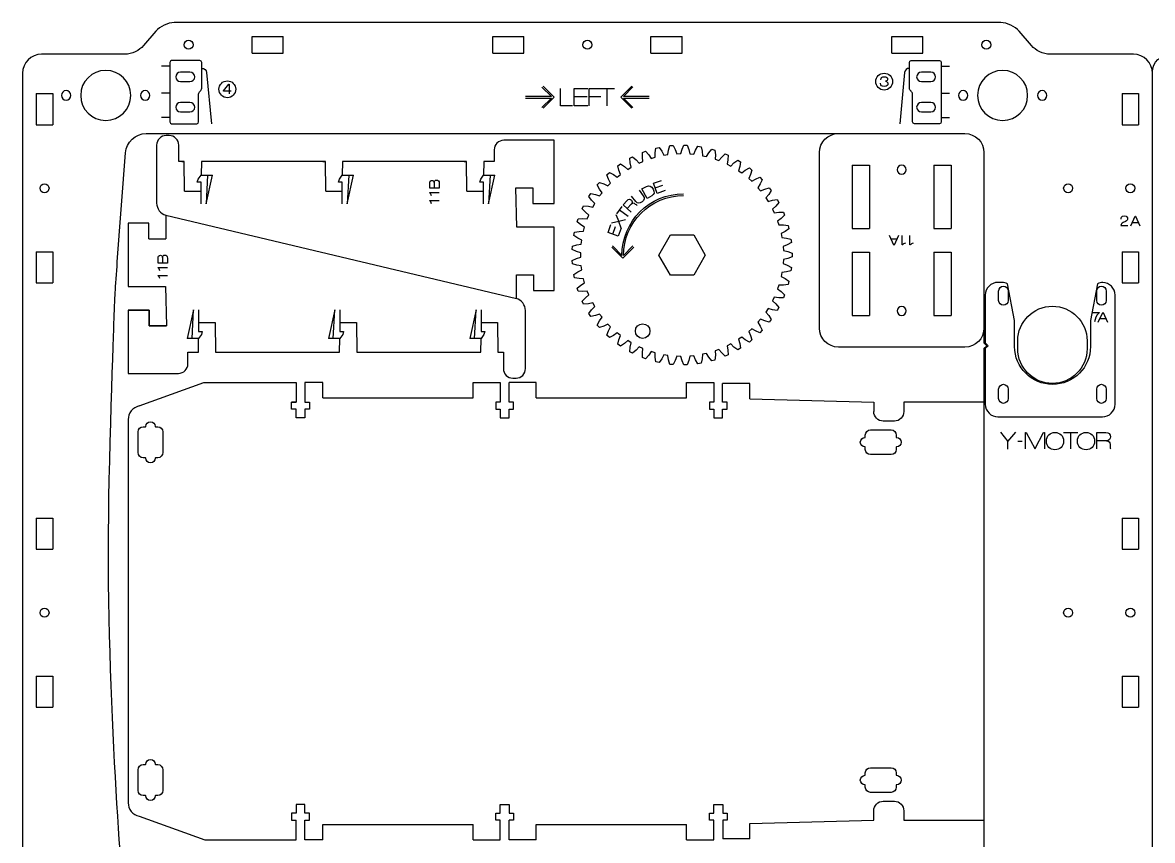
# Model space of a CAD drawing. Header units: millimetres. Extents: x -1145 to -73, y -501 to -113.
# Drawn here: x -787.3 to -430.2, y -371.1 to -112.6 of the extents above; entities that cross this region are included whole.
import ezdxf

# ---------------------------------------------------------------- set-up
doc = ezdxf.new("R2010")
doc.units = ezdxf.units.MM
doc.layers.add('CUTS', color=1, linetype='Continuous', true_color=0xff0000)
doc.layers.add('TEXT', color=5, linetype='Continuous', true_color=0x0000ff)

msp = doc.modelspace()

# ---------------------------------------------------------------- linework, layer by layer
at = {"layer": 'CUTS', "color": 1, "lineweight": 25, "true_color": 0xff0000}
for p, q in [((-714.8, -122.19), (-714.8, -116.99)), ((-714.8, -116.99), (-704.95, -116.99)), ((-704.95, -122.19), (-704.95, -116.99)), ((-638.73, -122.19), (-638.73, -116.99)), ((-638.73, -116.99), (-628.88, -116.99)), ((-628.88, -122.19), (-628.88, -116.99)), ((-588.73, -122.19), (-588.73, -116.99)), ((-588.73, -116.99), (-578.88, -116.99)), ((-578.88, -122.19), (-578.88, -116.99)), ((-512.63, -122.19), (-512.63, -116.99)), ((-512.63, -116.99), (-502.78, -116.99)), ((-502.78, -122.19), (-502.78, -116.99)), ((-714.8, -122.19), (-704.95, -122.19)), ((-638.73, -122.19), (-628.88, -122.19)), ((-588.73, -122.19), (-578.88, -122.19)), ((-512.63, -122.19), (-502.78, -122.19)), ((-783, -135), (-777.8, -135)), ((-783, -135), (-783, -144.85)), ((-777.8, -135), (-777.8, -144.85)), ((-439.79, -135), (-434.59, -135)), ((-439.79, -135), (-439.79, -144.85)), ((-434.59, -135), (-434.59, -144.85)), ((-783, -144.85), (-777.8, -144.85)), ((-439.79, -144.85), (-434.59, -144.85)), ((-619.37, -149.79), (-635.27, -149.79)), ((-619.37, -169.79), (-619.37, -149.79)), ((-737.97, -156.5), (-737.97, -151.29)), ((-736.23, -156.5), (-737.97, -156.5)), ((-737.03, -156.5), (-736.23, -156.5)), ((-736.13, -165.89), (-736.23, -156.5)), ((-730.83, -156.5), (-730.91, -160.79)), ((-691.61, -156.5), (-730.83, -156.5)), ((-692.41, -156.5), (-691.61, -156.5)), ((-691.51, -165.89), (-691.61, -156.5)), ((-686.21, -156.5), (-686.28, -160.79)), ((-646.99, -156.5), (-686.21, -156.5)), ((-647.79, -156.5), (-646.99, -156.5)), ((-646.89, -165.89), (-646.99, -156.5)), ((-525.08, -157.65), (-519.68, -157.65)), ((-525.08, -157.65), (-525.08, -177.65)), ((-519.68, -157.65), (-519.68, -177.65)), ((-499.28, -157.65), (-493.88, -157.65)), ((-499.28, -157.65), (-499.28, -177.65)), ((-493.88, -157.65), (-493.88, -177.65)), ((-736.13, -165.89), (-730.93, -165.89)), ((-691.51, -165.89), (-686.31, -165.89)), ((-646.89, -165.89), (-641.69, -165.89)), ((-631.17, -177.28), (-631.47, -164.79)), ((-631.47, -164.79), (-626.07, -164.79)), ((-626.07, -164.79), (-626.07, -169.79)), ((-626.07, -169.79), (-619.37, -169.79)), ((-742.08, -173.48), (-631.27, -199.77)), ((-742.08, -173.48), (-742.08, -180.97)), ((-747.48, -175.97), (-753.98, -175.97)), ((-753.98, -175.97), (-753.98, -195.97)), ((-747.48, -180.97), (-747.48, -175.97)), ((-619.37, -177.28), (-631.17, -177.28)), ((-619.37, -197.28), (-619.37, -177.28)), ((-525.08, -177.65), (-519.68, -177.65)), ((-499.28, -177.65), (-493.88, -177.65)), ((-747.48, -180.97), (-742.08, -180.97)), ((-783, -185), (-777.8, -185)), ((-783, -185), (-783, -194.85)), ((-777.8, -185), (-777.8, -194.85)), ((-525.08, -185.14), (-519.68, -185.14)), ((-525.08, -185.14), (-525.08, -205.14)), ((-519.68, -185.14), (-519.68, -205.14)), ((-499.28, -185.14), (-493.88, -185.14)), ((-499.28, -185.14), (-499.28, -205.14)), ((-493.88, -185.14), (-493.88, -205.14)), ((-439.79, -185), (-434.59, -185)), ((-439.79, -185), (-439.79, -194.85)), ((-434.59, -185), (-434.59, -194.85)), ((-631.27, -199.77), (-631.27, -192.28)), ((-631.27, -192.28), (-625.87, -192.28)), ((-625.87, -192.28), (-625.87, -197.28)), ((-783, -194.85), (-777.8, -194.85)), ((-753.98, -195.97), (-742.18, -195.97)), ((-742.18, -195.97), (-741.88, -208.46)), ((-439.79, -194.85), (-434.59, -194.85)), ((-625.87, -197.28), (-619.37, -197.28)), ((-753.98, -203.46), (-747.28, -203.46)), ((-747.28, -203.46), (-753.98, -203.46)), ((-753.98, -203.46), (-753.98, -223.46)), ((-747.28, -203.46), (-747.28, -208.46)), ((-747.28, -208.46), (-747.28, -203.46)), ((-525.08, -205.14), (-519.68, -205.14)), ((-499.28, -205.14), (-493.88, -205.14)), ((-747.28, -208.46), (-741.88, -208.46)), ((-741.88, -208.46), (-747.28, -208.46)), ((-731.66, -207.36), (-726.46, -207.36)), ((-726.46, -207.36), (-726.36, -216.75)), ((-687.04, -207.36), (-681.84, -207.36)), ((-681.84, -207.36), (-681.74, -216.75)), ((-642.42, -207.36), (-637.22, -207.36)), ((-637.22, -207.36), (-637.12, -216.75)), ((-687.14, -216.75), (-687.07, -212.46)), ((-642.52, -216.75), (-642.44, -212.46)), ((-726.36, -216.75), (-725.56, -216.75)), ((-726.36, -216.75), (-687.14, -216.75)), ((-681.74, -216.75), (-680.94, -216.75)), ((-681.74, -216.75), (-642.52, -216.75)), ((-637.12, -216.75), (-636.32, -216.75)), ((-637.12, -216.75), (-635.38, -216.75)), ((-635.38, -216.75), (-635.38, -221.96)), ((-753.98, -223.46), (-738.08, -223.46)), ((-750.54, -233.77), (-730.08, -226.34)), ((-730.08, -226.34), (-700.9, -226.34)), ((-700.9, -226.34), (-700.9, -232.6)), ((-692.48, -226.34), (-698.1, -226.34)), ((-698.1, -226.34), (-698.1, -232.6)), ((-692.48, -231.24), (-692.48, -226.34)), ((-644.97, -231.24), (-644.97, -226.34)), ((-644.97, -226.34), (-636.37, -226.34)), ((-636.37, -226.34), (-636.37, -232.6)), ((-624.97, -226.34), (-633.57, -226.34)), ((-633.57, -232.6), (-633.57, -226.34)), ((-624.97, -231.24), (-624.97, -226.34)), ((-577.46, -231.24), (-577.46, -226.34)), ((-577.46, -226.34), (-568.87, -226.34)), ((-568.87, -226.34), (-568.87, -232.6)), ((-557.46, -226.64), (-566.07, -226.64)), ((-566.07, -232.6), (-566.07, -226.64)), ((-557.46, -231.54), (-557.46, -226.64)), ((-692.48, -231.24), (-644.97, -231.24)), ((-624.97, -231.24), (-577.46, -231.24)), ((-557.46, -231.54), (-518.31, -232.53)), ((-702.3, -234.8), (-702.3, -232.6)), ((-702.3, -232.6), (-700.9, -232.6)), ((-700.9, -232.6), (-702.3, -232.6)), ((-700.9, -234.8), (-702.3, -234.8)), ((-700.9, -237.54), (-700.9, -234.8)), ((-698.1, -232.6), (-696.7, -232.6)), ((-696.7, -234.8), (-698.1, -234.8)), ((-698.1, -234.8), (-698.1, -237.54)), ((-696.7, -232.6), (-696.7, -234.8)), ((-636.37, -232.6), (-637.77, -232.6)), ((-637.77, -232.6), (-637.77, -234.8)), ((-637.77, -234.8), (-636.37, -234.8)), ((-636.37, -234.8), (-636.37, -237.54)), ((-632.17, -232.6), (-633.57, -232.6)), ((-633.57, -237.54), (-633.57, -234.8)), ((-633.57, -234.8), (-632.17, -234.8)), ((-632.17, -234.8), (-632.17, -232.6)), ((-568.87, -232.6), (-570.27, -232.6)), ((-570.27, -232.6), (-570.27, -234.8)), ((-570.27, -234.8), (-568.87, -234.8)), ((-568.87, -234.8), (-568.87, -237.54)), ((-564.67, -232.6), (-566.07, -232.6)), ((-566.07, -237.54), (-566.07, -234.8)), ((-566.07, -234.8), (-564.67, -234.8)), ((-564.67, -234.8), (-564.67, -232.6)), ((-518.31, -232.53), (-518.31, -235.54)), ((-698.1, -237.54), (-700.9, -237.54)), ((-636.37, -237.54), (-633.57, -237.54)), ((-568.87, -237.54), (-566.07, -237.54)), ((-783, -269.18), (-777.8, -269.18)), ((-783, -269.18), (-783, -279.02)), ((-777.8, -269.18), (-777.8, -279.02)), ((-439.78, -269.18), (-434.58, -269.18)), ((-439.78, -269.18), (-439.78, -279.02)), ((-434.58, -269.18), (-434.58, -279.02)), ((-783, -279.02), (-777.8, -279.02)), ((-439.78, -279.02), (-434.58, -279.02)), ((-783, -319.18), (-777.8, -319.18)), ((-783, -319.18), (-783, -329.02)), ((-777.8, -319.18), (-777.8, -329.02)), ((-439.78, -319.18), (-434.58, -319.18)), ((-439.78, -319.18), (-439.78, -329.02)), ((-434.58, -319.18), (-434.58, -329.02)), ((-783, -329.02), (-777.8, -329.02)), ((-439.78, -329.02), (-434.58, -329.02)), ((-698.1, -359.7), (-700.9, -359.7)), ((-700.9, -359.7), (-700.9, -362.45)), ((-698.1, -362.45), (-698.1, -359.7)), ((-636.37, -362.45), (-636.37, -359.7)), ((-636.37, -359.7), (-633.57, -359.7)), ((-633.57, -359.7), (-633.57, -362.45)), ((-568.84, -362.45), (-568.84, -359.7)), ((-568.84, -359.7), (-566.04, -359.7)), ((-566.04, -359.7), (-566.04, -362.45)), ((-750.53, -363.47), (-729.73, -370.91)), ((-700.9, -362.45), (-702.3, -362.45)), ((-702.3, -362.45), (-702.3, -364.65)), ((-696.7, -362.45), (-698.1, -362.45)), ((-696.7, -364.65), (-696.7, -362.45)), ((-637.77, -364.65), (-637.77, -362.45)), ((-637.77, -362.45), (-636.37, -362.45)), ((-633.57, -362.45), (-632.17, -362.45)), ((-632.17, -362.45), (-632.17, -364.65)), ((-570.24, -364.65), (-570.24, -362.45)), ((-570.24, -362.45), (-568.84, -362.45)), ((-566.04, -362.45), (-564.64, -362.45)), ((-564.64, -362.45), (-564.64, -364.65)), ((-518.31, -364.71), (-518.31, -361.7)), ((-702.3, -364.65), (-700.9, -364.65)), ((-700.9, -370.91), (-700.9, -364.65)), ((-698.1, -370.91), (-698.1, -364.65)), ((-698.1, -364.65), (-696.7, -364.65)), ((-692.48, -370.91), (-692.48, -366.01)), ((-692.48, -366.01), (-644.97, -366.01)), ((-644.97, -370.91), (-644.97, -366.01)), ((-636.37, -364.65), (-637.77, -364.65)), ((-636.37, -370.91), (-636.37, -364.65)), ((-632.17, -364.65), (-633.57, -364.65)), ((-633.57, -370.91), (-633.57, -364.65)), ((-624.97, -370.91), (-624.97, -366.01)), ((-624.97, -366.01), (-577.46, -366.01)), ((-577.46, -370.91), (-577.46, -366.01)), ((-568.84, -364.65), (-570.24, -364.65)), ((-568.84, -370.91), (-568.84, -364.65)), ((-564.64, -364.65), (-566.04, -364.65)), ((-566.04, -364.65), (-566.04, -370.61)), ((-557.46, -365.71), (-518.31, -364.71)), ((-557.46, -370.61), (-557.46, -365.71)), ((-729.73, -370.91), (-700.9, -370.91)), ((-692.48, -370.91), (-698.1, -370.91)), ((-644.97, -370.91), (-636.37, -370.91)), ((-624.97, -370.91), (-633.57, -370.91)), ((-577.46, -370.91), (-568.84, -370.91)), ((-557.46, -370.61), (-566.04, -370.61))]:
    msp.add_line(p, q, dxfattribs=at)
for points in [[(-478.14, -112.58), (-739.44, -112.58)], [(-745.23, -115.28), (-749.08, -119.87)], [(-468.49, -119.87), (-472.34, -115.28)], [(-754.88, -122.58), (-781.33, -122.58)], [(-436.24, -122.58), (-462.69, -122.58), (-462.69, -122.58)], [(-734.43, -128.23), (-737.43, -128.23)], [(-500.25, -128.23), (-503.25, -128.23)], [(-787.33, -128.58), (-787.33, -494.6)], [(-737.43, -131.23), (-734.43, -131.23), (-734.43, -131.23)], [(-503.25, -131.23), (-500.25, -131.23), (-500.25, -131.23)], [(-430.24, -494.6), (-430.24, -128.58)], [(-734.43, -137.83), (-737.43, -137.83)], [(-500.25, -137.83), (-503.25, -137.83)], [(-737.43, -140.83), (-734.43, -140.83), (-734.43, -140.83)], [(-503.25, -140.83), (-500.25, -140.83), (-500.25, -140.83)], [(-748.29, -147.65), (-489.49, -147.65)], [(-740.97, -148.29), (-741.97, -148.29)], [(-744.97, -151.29), (-744.97, -152)], [(-638.27, -152.79), (-638.27, -156.5), (-641.59, -156.5), (-641.62, -160.79)], [(-544.12, -185.51), (-544.12, -186.57), (-545.5, -187.11), (-546.88, -187.46), (-546.96, -188.73), (-545.64, -189.25), (-544.34, -189.96), (-544.47, -191.01), (-545.91, -191.37), (-547.32, -191.54), (-547.56, -192.79), (-546.32, -193.47), (-545.13, -194.35), (-545.39, -195.37), (-546.86, -195.55), (-548.28, -195.53), (-548.69, -196.74), (-547.54, -197.58), (-546.47, -198.6), (-546.86, -199.58), (-548.34, -199.57), (-549.75, -199.37), (-550.3, -200.52), (-549.27, -201.49), (-548.34, -202.64), (-548.86, -203.56), (-550.32, -203.36), (-551.69, -202.99), (-552.39, -204.06), (-551.49, -205.16), (-550.71, -206.41), (-551.34, -207.26), (-552.77, -206.87), (-554.08, -206.32), (-554.91, -207.3), (-554.16, -208.5), (-553.55, -209.85), (-554.28, -210.61), (-555.65, -210.04), (-556.88, -209.33), (-557.83, -210.19), (-557.24, -211.48), (-556.8, -212.9), (-557.63, -213.56), (-558.91, -212.82), (-560.04, -211.96), (-561.09, -212.69), (-560.67, -214.04), (-560.42, -215.5), (-561.32, -216.05), (-562.5, -215.15), (-563.51, -214.15), (-564.64, -214.75), (-564.4, -216.14), (-564.34, -217.62), (-565.3, -218.05), (-566.36, -217.01), (-567.23, -215.89), (-568.43, -216.33), (-568.37, -217.75), (-568.5, -219.23), (-569.51, -219.53), (-570.42, -218.36), (-571.14, -217.14), (-572.39, -217.42), (-572.51, -218.84), (-572.83, -220.28), (-573.87, -220.45), (-574.62, -219.18), (-575.18, -217.87), (-576.46, -218), (-576.76, -219.38), (-577.25, -220.78), (-578.31, -220.81), (-578.9, -219.45), (-579.28, -218.09), (-580.56, -218.05), (-581.04, -219.38), (-581.71, -220.7), (-582.76, -220.6), (-583.17, -219.18), (-583.38, -217.77), (-584.64, -217.57), (-585.28, -218.84), (-586.12, -220.06), (-587.15, -219.82), (-587.37, -218.36), (-587.4, -216.94), (-588.63, -216.58), (-589.43, -217.75), (-590.41, -218.86), (-591.4, -218.49), (-591.43, -217.01), (-591.28, -215.6), (-592.45, -215.08), (-593.39, -216.14), (-594.51, -217.11), (-595.45, -216.63), (-595.29, -215.15), (-594.96, -213.77), (-596.05, -213.11), (-597.12, -214.04), (-598.36, -214.86), (-599.22, -214.26), (-598.88, -212.82), (-598.38, -211.49), (-599.37, -210.69), (-600.56, -211.48), (-601.88, -212.14), (-602.67, -211.43), (-602.14, -210.04), (-601.47, -208.79), (-602.36, -207.87), (-603.63, -208.5), (-605.03, -208.98), (-605.72, -208.18), (-605.02, -206.87), (-604.19, -205.72), (-604.96, -204.69), (-606.3, -205.16), (-607.75, -205.45), (-608.33, -204.57), (-607.47, -203.36), (-606.5, -202.32), (-607.13, -201.21), (-608.52, -201.49), (-610, -201.6), (-610.46, -200.65), (-609.45, -199.57), (-608.36, -198.66), (-608.84, -197.47), (-610.25, -197.58), (-611.73, -197.5), (-612.06, -196.5), (-610.93, -195.55), (-609.73, -194.79), (-610.05, -193.55), (-611.47, -193.47), (-612.93, -193.21), (-613.13, -192.17), (-611.88, -191.37), (-610.59, -190.77), (-610.76, -189.5), (-612.16, -189.25), (-613.56, -188.79), (-613.63, -187.74), (-612.29, -187.11), (-610.94, -186.68), (-610.94, -185.4), (-612.29, -184.97), (-613.63, -184.34), (-613.56, -183.28), (-612.16, -182.83), (-610.76, -182.58), (-610.59, -181.31), (-611.88, -180.71), (-613.13, -179.91), (-612.93, -178.87), (-611.47, -178.6), (-610.05, -178.53), (-609.73, -177.29), (-610.93, -176.53), (-612.06, -175.58), (-611.73, -174.58), (-610.25, -174.5), (-608.84, -174.61), (-608.36, -173.42), (-609.45, -172.51), (-610.46, -171.43), (-610, -170.48), (-608.52, -170.58), (-607.13, -170.87), (-606.5, -169.76), (-607.47, -168.72), (-608.33, -167.51), (-607.75, -166.63), (-606.3, -166.92), (-604.96, -167.39), (-604.19, -166.36), (-605.02, -165.21), (-605.72, -163.9), (-605.03, -163.1), (-603.63, -163.57), (-602.36, -164.21), (-601.47, -163.29), (-602.14, -162.04), (-602.67, -160.65), (-601.88, -159.94), (-600.56, -160.6), (-599.37, -161.39), (-598.38, -160.59), (-598.88, -159.26), (-599.22, -157.82), (-598.36, -157.22), (-597.12, -158.04), (-596.05, -158.97), (-594.96, -158.31), (-595.29, -156.92), (-595.45, -155.45), (-594.51, -154.97), (-593.39, -155.94), (-592.45, -157), (-591.28, -156.48), (-591.43, -155.07), (-591.4, -153.59), (-590.41, -153.22), (-589.43, -154.33), (-588.63, -155.5), (-587.4, -155.14), (-587.37, -153.72), (-587.15, -152.26), (-586.12, -152.02), (-585.28, -153.24), (-584.64, -154.51), (-583.38, -154.3), (-583.17, -152.9), (-582.76, -151.48), (-581.71, -151.38), (-581.04, -152.69), (-580.56, -154.03), (-579.28, -153.99), (-578.9, -152.63), (-578.31, -151.27), (-577.25, -151.3), (-576.76, -152.69), (-576.46, -154.08), (-575.18, -154.21), (-574.62, -152.9), (-573.87, -151.63), (-572.83, -151.8), (-572.51, -153.24), (-572.39, -154.66), (-571.14, -154.94), (-570.42, -153.72), (-569.51, -152.55), (-568.5, -152.85), (-568.37, -154.33), (-568.43, -155.75), (-567.23, -156.19), (-566.36, -155.07), (-565.3, -154.03), (-564.34, -154.46), (-564.4, -155.94), (-564.64, -157.33), (-563.51, -157.93), (-562.5, -156.92), (-561.32, -156.03), (-560.42, -156.58), (-560.67, -158.04), (-561.09, -159.39), (-560.04, -160.12), (-558.91, -159.26), (-557.63, -158.52), (-556.8, -159.18), (-557.24, -160.6), (-557.83, -161.89), (-556.88, -162.75), (-555.65, -162.04), (-554.28, -161.47), (-553.55, -162.23), (-554.16, -163.57), (-554.91, -164.78), (-554.08, -165.75), (-552.77, -165.21), (-551.34, -164.82), (-550.71, -165.66), (-551.49, -166.92), (-552.39, -168.02), (-551.69, -169.09), (-550.32, -168.72), (-548.86, -168.52), (-548.34, -169.44), (-549.27, -170.58), (-550.3, -171.56), (-549.75, -172.71), (-548.34, -172.51), (-546.86, -172.5), (-546.47, -173.48), (-547.54, -174.5), (-548.69, -175.34), (-548.28, -176.55), (-546.86, -176.53), (-545.39, -176.71), (-545.13, -177.73), (-546.32, -178.6), (-547.56, -179.29), (-547.32, -180.54), (-545.91, -180.71), (-544.47, -181.07), (-544.34, -182.12), (-545.64, -182.83), (-546.96, -183.35), (-546.88, -184.62), (-545.5, -184.97), (-544.12, -185.51)], [(-757.39, -188.25), (-754.82, -153.75)], [(-535.48, -209.14), (-535.48, -153.65)], [(-483.49, -153.65), (-483.49, -213.83)], [(-744.97, -159.5), (-744.97, -160.2)], [(-730.91, -169.82), (-730.91, -162.99), (-732.11, -162.99), (-731.83, -162.1), (-730.91, -160.79), (-728.85, -160.79), (-729.35, -169.82), (-727.34, -160.79)], [(-728.85, -160.79), (-727.34, -160.79)], [(-686.28, -169.82), (-686.28, -162.99), (-687.48, -162.99), (-687.2, -162.1), (-686.28, -160.79), (-684.23, -160.79), (-684.72, -169.82), (-682.71, -160.79)], [(-684.23, -160.79), (-682.71, -160.79)], [(-641.62, -169.82), (-641.62, -162.99), (-642.82, -162.99), (-642.54, -162.1), (-641.62, -160.79), (-639.57, -160.79), (-640.07, -169.82), (-638.05, -160.79)], [(-639.57, -160.79), (-638.05, -160.79)], [(-744.97, -166.2), (-744.97, -169.69)], [(-582.54, -192.39), (-586.21, -186.04), (-582.54, -179.69), (-575.21, -179.69), (-571.55, -186.04), (-575.21, -192.39), (-582.54, -192.39), (-582.54, -192.39)], [(-478.84, -200.43), (-478.84, -197.42)], [(-475.84, -197.42), (-475.84, -200.43), (-475.84, -200.43)], [(-447.84, -200.43), (-447.84, -197.42)], [(-444.84, -197.42), (-444.84, -200.43), (-444.84, -200.43)], [(-731.73, -203.42), (-731.73, -210.26), (-730.53, -210.26), (-730.81, -211.15), (-731.73, -212.46), (-733.78, -212.46), (-733.28, -203.42), (-735.3, -212.46)], [(-687.07, -203.42), (-687.07, -210.26), (-685.87, -210.26), (-686.15, -211.15), (-687.07, -212.46), (-689.13, -212.46), (-688.63, -203.42), (-690.64, -212.46)], [(-642.44, -203.42), (-642.44, -210.26), (-641.24, -210.26), (-641.53, -211.15), (-642.44, -212.46), (-644.5, -212.46), (-644, -203.42), (-646.01, -212.46)], [(-628.38, -207.05), (-628.38, -203.56)], [(-733.78, -212.46), (-735.3, -212.46)], [(-735.08, -220.46), (-735.08, -216.75), (-731.76, -216.75), (-731.73, -212.46)], [(-689.13, -212.46), (-690.64, -212.46)], [(-644.5, -212.46), (-646.01, -212.46)], [(-628.38, -213.75), (-628.38, -213.05)], [(-472.79, -215.68), (-472.79, -213.18)], [(-450.89, -213.18), (-450.89, -215.68), (-450.89, -215.68)], [(-489.48, -215.14), (-529.48, -215.14)], [(-483.49, -215.6), (-483.49, -396.65)], [(-628.38, -221.96), (-628.38, -221.25)], [(-632.38, -224.96), (-631.38, -224.96)], [(-478.84, -231.43), (-478.84, -228.42)], [(-475.84, -228.42), (-475.84, -231.43), (-475.84, -231.43)], [(-447.84, -231.43), (-447.84, -228.42)], [(-444.84, -228.42), (-444.84, -231.43), (-444.84, -231.43)], [(-483.47, -232.53), (-508.8, -232.53), (-508.8, -235.54)], [(-753.98, -238.06), (-753.98, -359.18)], [(-511.8, -238.54), (-515.31, -238.54)], [(-750.81, -248.52), (-750.81, -241.95)], [(-749.19, -240.33), (-748.46, -240.33), (-748.41, -240.25)], [(-745.41, -240.25), (-745.36, -240.33), (-744.63, -240.33)], [(-743.01, -241.95), (-743.01, -248.52)], [(-519.37, -241.33), (-512.81, -241.33)], [(-521.06, -243.73), (-520.99, -243.68), (-520.99, -243.68)], [(-520.99, -243.68), (-520.99, -242.95)], [(-511.19, -242.95), (-511.19, -243.68), (-511.11, -243.73)], [(-520.99, -247.51), (-520.99, -246.78), (-521.06, -246.73)], [(-512.81, -249.13), (-519.37, -249.13)], [(-511.11, -246.73), (-511.19, -246.78), (-511.19, -247.51)], [(-748.46, -250.13), (-749.19, -250.13)], [(-748.41, -250.21), (-748.46, -250.13), (-748.46, -250.13)], [(-744.63, -250.13), (-745.36, -250.13), (-745.41, -250.21)], [(-750.81, -355.29), (-750.81, -348.73)], [(-749.19, -347.11), (-748.46, -347.11), (-748.41, -347.03)], [(-745.41, -347.03), (-745.36, -347.11), (-744.63, -347.11)], [(-743.01, -348.73), (-743.01, -355.29)], [(-521.06, -350.51), (-520.98, -350.46), (-520.98, -349.72)], [(-519.36, -348.11), (-512.8, -348.11)], [(-511.18, -349.72), (-511.18, -350.46), (-511.11, -350.51)], [(-520.98, -354.29), (-520.98, -353.55), (-521.06, -353.51)], [(-511.11, -353.51), (-511.18, -353.55), (-511.18, -353.55)], [(-748.46, -356.91), (-749.19, -356.91)], [(-748.41, -356.98), (-748.46, -356.91), (-748.46, -356.91)], [(-744.63, -356.91), (-745.36, -356.91), (-745.41, -356.98)], [(-512.8, -355.91), (-519.36, -355.91)], [(-511.18, -353.55), (-511.18, -354.29)], [(-515.31, -358.7), (-511.8, -358.7)], [(-508.8, -361.7), (-508.8, -364.71), (-483.47, -364.71)]]:
    msp.add_lwpolyline(points, dxfattribs=at)
for points in [[(-739.44, -112.58), (-741.38, -112.58), (-743.98, -113.79), (-745.23, -115.28)], [(-472.34, -115.28), (-473.59, -113.79), (-476.19, -112.58), (-478.14, -112.58)], [(-749.08, -119.87), (-750.33, -121.36), (-752.94, -122.58), (-754.88, -122.58)], [(-736.3, -119.6), (-736.3, -118.81), (-735.66, -118.17), (-734.87, -118.17)], [(-734.87, -121.02), (-735.66, -121.02), (-736.3, -120.38), (-736.3, -119.6)], [(-734.87, -118.17), (-734.09, -118.17), (-733.45, -118.81), (-733.45, -119.6)], [(-733.45, -119.6), (-733.45, -120.38), (-734.09, -121.02), (-734.87, -121.02)], [(-610.23, -119.59), (-610.23, -118.8), (-609.59, -118.17), (-608.8, -118.17)], [(-608.8, -121.02), (-609.59, -121.02), (-610.23, -120.38), (-610.23, -119.59)], [(-608.8, -118.17), (-608.01, -118.17), (-607.38, -118.8), (-607.38, -119.59)], [(-607.38, -119.59), (-607.38, -120.38), (-608.01, -121.02), (-608.8, -121.02)], [(-484.13, -119.59), (-484.13, -118.81), (-483.49, -118.17), (-482.71, -118.17)], [(-482.71, -121.02), (-483.49, -121.02), (-484.13, -120.38), (-484.13, -119.59)], [(-482.71, -118.17), (-481.92, -118.17), (-481.28, -118.81), (-481.28, -119.59)], [(-481.28, -119.59), (-481.28, -120.38), (-481.92, -121.02), (-482.71, -121.02)], [(-462.69, -122.58), (-464.63, -122.58), (-467.24, -121.36), (-468.49, -119.87)], [(-781.33, -122.58), (-784.63, -122.58), (-787.33, -125.28), (-787.33, -128.58)], [(-430.24, -128.58), (-430.24, -125.28), (-432.94, -122.58), (-436.24, -122.58)], [(-430.24, -128.18), (-430.24, -125.28), (-427.54, -122.58), (-424.24, -122.58)], [(-761.07, -127.68), (-765.43, -127.68), (-768.97, -131.22), (-768.97, -135.58)], [(-753.17, -135.58), (-753.17, -131.22), (-756.71, -127.68), (-761.07, -127.68)], [(-737.43, -128.23), (-738.26, -128.23), (-738.93, -128.9), (-738.93, -129.73)], [(-732.93, -129.73), (-732.93, -128.9), (-733.6, -128.23), (-734.43, -128.23)], [(-503.25, -128.23), (-504.08, -128.23), (-504.75, -128.9), (-504.75, -129.73)], [(-498.75, -129.73), (-498.75, -128.9), (-499.42, -128.23), (-500.25, -128.23)], [(-477.57, -127.68), (-481.93, -127.68), (-485.47, -131.22), (-485.47, -135.58)], [(-469.67, -135.58), (-469.67, -131.22), (-473.21, -127.68), (-477.57, -127.68)], [(-738.93, -129.73), (-738.93, -130.56), (-738.26, -131.23), (-737.43, -131.23)], [(-734.43, -131.23), (-733.6, -131.23), (-732.93, -130.56), (-732.93, -129.73)], [(-504.75, -129.73), (-504.75, -130.56), (-504.08, -131.23), (-503.25, -131.23)], [(-500.25, -131.23), (-499.42, -131.23), (-498.75, -130.56), (-498.75, -129.73)], [(-773.57, -134.08), (-774.4, -134.08), (-775.07, -134.75), (-775.07, -135.58)], [(-775.07, -135.58), (-775.07, -136.41), (-774.4, -137.08), (-773.57, -137.08)], [(-772.07, -135.58), (-772.07, -134.75), (-772.74, -134.08), (-773.57, -134.08)], [(-773.57, -137.08), (-772.74, -137.08), (-772.07, -136.41), (-772.07, -135.58)], [(-768.97, -135.58), (-768.97, -139.94), (-765.43, -143.48), (-761.07, -143.48)], [(-761.07, -143.48), (-756.71, -143.48), (-753.17, -139.94), (-753.17, -135.58)], [(-748.57, -134.08), (-749.4, -134.08), (-750.07, -134.75), (-750.07, -135.58)], [(-750.07, -135.58), (-750.07, -136.41), (-749.4, -137.08), (-748.57, -137.08)], [(-747.07, -135.58), (-747.07, -134.75), (-747.74, -134.08), (-748.57, -134.08)], [(-748.57, -137.08), (-747.74, -137.08), (-747.07, -136.41), (-747.07, -135.58)], [(-490.07, -134.08), (-490.9, -134.08), (-491.57, -134.75), (-491.57, -135.58)], [(-491.57, -135.58), (-491.57, -136.41), (-490.9, -137.08), (-490.07, -137.08)], [(-488.57, -135.58), (-488.57, -134.75), (-489.24, -134.08), (-490.07, -134.08)], [(-490.07, -137.08), (-489.24, -137.08), (-488.57, -136.41), (-488.57, -135.58)], [(-485.47, -135.58), (-485.47, -139.94), (-481.93, -143.48), (-477.57, -143.48)], [(-477.57, -143.48), (-473.21, -143.48), (-469.67, -139.94), (-469.67, -135.58)], [(-465.07, -134.08), (-465.9, -134.08), (-466.57, -134.75), (-466.57, -135.58)], [(-466.57, -135.58), (-466.57, -136.41), (-465.9, -137.08), (-465.07, -137.08)], [(-463.57, -135.58), (-463.57, -134.75), (-464.24, -134.08), (-465.07, -134.08)], [(-465.07, -137.08), (-464.24, -137.08), (-463.57, -136.41), (-463.57, -135.58)], [(-737.43, -137.83), (-738.26, -137.83), (-738.93, -138.5), (-738.93, -139.33)], [(-732.93, -139.33), (-732.93, -138.5), (-733.6, -137.83), (-734.43, -137.83)], [(-503.25, -137.83), (-504.08, -137.83), (-504.75, -138.5), (-504.75, -139.33)], [(-498.75, -139.33), (-498.75, -138.5), (-499.42, -137.83), (-500.25, -137.83)], [(-738.93, -139.33), (-738.93, -140.16), (-738.26, -140.83), (-737.43, -140.83)], [(-734.43, -140.83), (-733.6, -140.83), (-732.93, -140.16), (-732.93, -139.33)], [(-504.75, -139.33), (-504.75, -140.16), (-504.08, -140.83), (-503.25, -140.83)], [(-500.25, -140.83), (-499.42, -140.83), (-498.75, -140.16), (-498.75, -139.33)], [(-754.82, -153.75), (-754.53, -150.4), (-751.59, -147.65), (-748.29, -147.65)], [(-741.97, -148.29), (-743.62, -148.29), (-744.97, -149.64), (-744.97, -151.29)], [(-737.97, -151.29), (-737.97, -149.64), (-739.32, -148.29), (-740.97, -148.29)], [(-635.27, -149.79), (-636.92, -149.79), (-638.27, -151.14), (-638.27, -152.79)], [(-535.48, -153.65), (-535.48, -150.34), (-532.79, -147.65), (-529.48, -147.65)], [(-489.49, -147.65), (-486.17, -147.65), (-483.49, -150.34), (-483.49, -153.65)], [(-744.97, -152), (-744.97, -153.65), (-744.97, -157.85), (-744.97, -159.5)], [(-744.97, -160.2), (-744.97, -161.85), (-744.97, -164.55), (-744.97, -166.2)], [(-509.48, -157.65), (-510.27, -157.65), (-510.91, -158.29), (-510.91, -159.07)], [(-510.91, -159.07), (-510.91, -159.86), (-510.27, -160.5), (-509.48, -160.5)], [(-508.06, -159.07), (-508.06, -158.29), (-508.7, -157.65), (-509.48, -157.65)], [(-509.48, -160.5), (-508.7, -160.5), (-508.06, -159.86), (-508.06, -159.07)], [(-781.83, -164.93), (-781.83, -164.14), (-781.19, -163.5), (-780.4, -163.5)], [(-780.4, -163.5), (-779.62, -163.5), (-778.98, -164.14), (-778.98, -164.93)], [(-458.29, -164.93), (-458.29, -164.14), (-457.65, -163.5), (-456.86, -163.5)], [(-456.86, -163.5), (-456.08, -163.5), (-455.44, -164.14), (-455.44, -164.93)], [(-438.61, -164.93), (-438.61, -164.14), (-437.98, -163.5), (-437.19, -163.5)], [(-437.19, -163.5), (-436.4, -163.5), (-435.76, -164.14), (-435.76, -164.93)], [(-780.4, -166.35), (-781.19, -166.35), (-781.83, -165.72), (-781.83, -164.93)], [(-778.98, -164.93), (-778.98, -165.72), (-779.62, -166.35), (-780.4, -166.35)], [(-456.86, -166.35), (-457.65, -166.35), (-458.29, -165.72), (-458.29, -164.93)], [(-455.44, -164.93), (-455.44, -165.72), (-456.08, -166.35), (-456.86, -166.35)], [(-437.19, -166.35), (-437.98, -166.35), (-438.61, -165.72), (-438.61, -164.93)], [(-435.76, -164.93), (-435.76, -165.72), (-436.4, -166.35), (-437.19, -166.35)], [(-744.97, -169.69), (-744.97, -171.34), (-743.67, -173.04), (-742.08, -173.48)], [(-758.04, -197.87), (-757.93, -195.93), (-757.64, -191.6), (-757.39, -188.25)], [(-478.84, -197.42), (-478.84, -196.59), (-478.17, -195.92), (-477.34, -195.92)], [(-477.34, -195.92), (-476.51, -195.92), (-475.84, -196.59), (-475.84, -197.42)], [(-447.84, -197.42), (-447.84, -196.59), (-447.17, -195.92), (-446.34, -195.92)], [(-446.34, -195.92), (-445.51, -195.92), (-444.84, -196.59), (-444.84, -197.42)], [(-758.45, -207.51), (-758.33, -204.15), (-758.14, -199.81), (-758.04, -197.87)], [(-628.38, -203.56), (-628.38, -201.91), (-629.68, -200.2), (-631.27, -199.77)], [(-509.48, -202.29), (-510.27, -202.29), (-510.91, -202.93), (-510.91, -203.71)], [(-508.06, -203.71), (-508.06, -202.93), (-508.7, -202.29), (-509.48, -202.29)], [(-477.34, -201.93), (-478.17, -201.93), (-478.84, -201.26), (-478.84, -200.43)], [(-475.84, -200.43), (-475.84, -201.26), (-476.51, -201.93), (-477.34, -201.93)], [(-472.79, -213.18), (-472.79, -207.13), (-467.88, -202.23), (-461.84, -202.23)], [(-461.84, -202.23), (-455.79, -202.23), (-450.89, -207.13), (-450.89, -213.18)], [(-446.34, -201.93), (-447.17, -201.93), (-447.84, -201.26), (-447.84, -200.43)], [(-444.84, -200.43), (-444.84, -201.26), (-445.51, -201.93), (-446.34, -201.93)], [(-628.38, -213.05), (-628.38, -211.4), (-628.38, -208.7), (-628.38, -207.05)], [(-510.91, -203.71), (-510.91, -204.5), (-510.27, -205.14), (-509.48, -205.14)], [(-509.48, -205.14), (-508.7, -205.14), (-508.06, -204.5), (-508.06, -203.71)], [(-760.19, -278.66), (-760.19, -253.61), (-758.45, -207.51), (-758.45, -207.51)], [(-593.65, -210.1), (-593.65, -208.83), (-592.62, -207.8), (-591.35, -207.8)], [(-591.35, -212.4), (-592.62, -212.4), (-593.65, -211.37), (-593.65, -210.1)], [(-591.35, -207.8), (-590.08, -207.8), (-589.05, -208.83), (-589.05, -210.1)], [(-589.05, -210.1), (-589.05, -211.37), (-590.08, -212.4), (-591.35, -212.4)], [(-529.48, -215.14), (-532.79, -215.14), (-535.48, -212.45), (-535.48, -209.14)], [(-483.48, -209.14), (-483.48, -212.45), (-486.17, -215.14), (-489.48, -215.14)], [(-628.38, -221.25), (-628.38, -219.6), (-628.38, -215.4), (-628.38, -213.75)], [(-461.84, -226.63), (-467.88, -226.63), (-472.79, -221.72), (-472.79, -215.68)], [(-450.89, -215.68), (-450.89, -221.73), (-455.79, -226.63), (-461.84, -226.63)], [(-738.08, -223.46), (-736.43, -223.46), (-735.08, -222.11), (-735.08, -220.46)], [(-635.38, -221.96), (-635.38, -223.61), (-634.03, -224.96), (-632.38, -224.96)], [(-631.38, -224.96), (-629.73, -224.96), (-628.38, -223.61), (-628.38, -221.96)], [(-478.84, -228.42), (-478.84, -227.59), (-478.17, -226.92), (-477.34, -226.92)], [(-477.34, -226.92), (-476.51, -226.92), (-475.84, -227.59), (-475.84, -228.42)], [(-447.84, -228.42), (-447.84, -227.59), (-447.17, -226.92), (-446.34, -226.92)], [(-446.34, -226.92), (-445.51, -226.92), (-444.84, -227.59), (-444.84, -228.42)], [(-477.34, -232.93), (-478.17, -232.93), (-478.84, -232.26), (-478.84, -231.43)], [(-475.84, -231.43), (-475.84, -232.26), (-476.51, -232.93), (-477.34, -232.93)], [(-446.34, -232.93), (-447.17, -232.93), (-447.84, -232.26), (-447.84, -231.43)], [(-444.84, -231.43), (-444.84, -232.26), (-445.51, -232.93), (-446.34, -232.93)], [(-750.54, -233.77), (-752.43, -234.19), (-753.98, -236.12), (-753.98, -238.06)], [(-515.31, -238.54), (-516.96, -238.54), (-518.31, -237.2), (-518.31, -235.54)], [(-508.8, -235.54), (-508.8, -237.2), (-510.15, -238.54), (-511.8, -238.54)], [(-748.41, -240.25), (-748.41, -239.42), (-747.74, -238.75), (-746.91, -238.75)], [(-746.91, -238.75), (-746.08, -238.75), (-745.41, -239.42), (-745.41, -240.25)], [(-750.81, -241.95), (-750.81, -241.06), (-750.08, -240.33), (-749.19, -240.33)], [(-744.63, -240.33), (-743.73, -240.33), (-743.01, -241.06), (-743.01, -241.95)], [(-520.99, -242.95), (-520.99, -242.06), (-520.26, -241.33), (-519.37, -241.33)], [(-512.81, -241.33), (-511.91, -241.33), (-511.19, -242.06), (-511.19, -242.95)], [(-522.56, -245.23), (-522.56, -244.4), (-521.89, -243.73), (-521.06, -243.73)], [(-521.06, -246.73), (-521.89, -246.73), (-522.56, -246.06), (-522.56, -245.23)], [(-511.11, -243.73), (-510.28, -243.73), (-509.61, -244.4), (-509.61, -245.23)], [(-509.61, -245.23), (-509.61, -246.06), (-510.28, -246.73), (-511.11, -246.73)], [(-749.19, -250.13), (-750.08, -250.13), (-750.81, -249.41), (-750.81, -248.52)], [(-743.01, -248.52), (-743.01, -249.41), (-743.73, -250.13), (-744.63, -250.13)], [(-519.37, -249.13), (-520.26, -249.13), (-520.99, -248.41), (-520.99, -247.51)], [(-511.19, -247.51), (-511.19, -248.41), (-511.91, -249.13), (-512.81, -249.13)], [(-746.91, -251.71), (-747.74, -251.71), (-748.41, -251.04), (-748.41, -250.21)], [(-745.41, -250.21), (-745.41, -251.04), (-746.08, -251.71), (-746.91, -251.71)], [(-754.84, -395.41), (-754.84, -395.41), (-760.19, -338.42), (-760.19, -278.66)], [(-781.83, -299.1), (-781.83, -298.31), (-781.19, -297.68), (-780.4, -297.68)], [(-780.4, -300.52), (-781.19, -300.52), (-781.83, -299.89), (-781.83, -299.1)], [(-780.4, -297.68), (-779.62, -297.68), (-778.98, -298.31), (-778.98, -299.1)], [(-778.98, -299.1), (-778.98, -299.89), (-779.62, -300.52), (-780.4, -300.52)], [(-458.29, -299.1), (-458.29, -298.31), (-457.65, -297.68), (-456.86, -297.68)], [(-456.86, -300.52), (-457.65, -300.52), (-458.29, -299.89), (-458.29, -299.1)], [(-456.86, -297.68), (-456.08, -297.68), (-455.44, -298.31), (-455.44, -299.1)], [(-455.44, -299.1), (-455.44, -299.89), (-456.08, -300.52), (-456.86, -300.52)], [(-438.6, -299.1), (-438.6, -298.31), (-437.97, -297.68), (-437.18, -297.68)], [(-437.18, -300.52), (-437.97, -300.52), (-438.6, -299.89), (-438.6, -299.1)], [(-437.18, -297.68), (-436.39, -297.68), (-435.76, -298.31), (-435.76, -299.1)], [(-435.76, -299.1), (-435.76, -299.89), (-436.39, -300.52), (-437.18, -300.52)], [(-748.41, -347.03), (-748.41, -346.2), (-747.74, -345.53), (-746.91, -345.53)], [(-746.91, -345.53), (-746.08, -345.53), (-745.41, -346.2), (-745.41, -347.03)], [(-750.81, -348.73), (-750.81, -347.83), (-750.08, -347.11), (-749.19, -347.11)], [(-744.63, -347.11), (-743.73, -347.11), (-743.01, -347.83), (-743.01, -348.73)], [(-520.98, -349.72), (-520.98, -348.83), (-520.26, -348.11), (-519.36, -348.11)], [(-512.8, -348.11), (-511.91, -348.11), (-511.18, -348.83), (-511.18, -349.72)], [(-522.56, -352.01), (-522.56, -351.18), (-521.89, -350.51), (-521.06, -350.51)], [(-521.06, -353.51), (-521.89, -353.51), (-522.56, -352.83), (-522.56, -352.01)], [(-511.11, -350.51), (-510.28, -350.51), (-509.61, -351.18), (-509.61, -352.01)], [(-509.61, -352.01), (-509.61, -352.83), (-510.28, -353.51), (-511.11, -353.51)], [(-749.19, -356.91), (-750.08, -356.91), (-750.81, -356.18), (-750.81, -355.29)], [(-746.91, -358.48), (-747.74, -358.48), (-748.41, -357.81), (-748.41, -356.98)], [(-745.41, -356.98), (-745.41, -357.81), (-746.08, -358.48), (-746.91, -358.48)], [(-743.01, -355.29), (-743.01, -356.18), (-743.73, -356.91), (-744.63, -356.91)], [(-519.36, -355.91), (-520.26, -355.91), (-520.98, -355.18), (-520.98, -354.29)], [(-511.18, -354.29), (-511.18, -355.18), (-511.91, -355.91), (-512.8, -355.91)], [(-753.98, -359.18), (-753.98, -361.12), (-752.43, -363.05), (-750.53, -363.47)], [(-518.31, -361.7), (-518.31, -360.05), (-516.96, -358.7), (-515.31, -358.7)], [(-511.8, -358.7), (-510.15, -358.7), (-508.8, -360.05), (-508.8, -361.7)]]:
    msp.add_open_spline(points, degree=3, dxfattribs=at)
at = {"layer": 'TEXT', "color": 5, "lineweight": 25, "true_color": 0x0000ff}
for points in [[(-731.28, -124.61), (-740.23, -124.61)], [(-506.46, -124.61), (-497.51, -124.61)], [(-740.8, -126.31), (-743.4, -126.31)], [(-740.8, -125.18), (-740.8, -143.98)], [(-730.72, -133.35), (-730.72, -125.18)], [(-729.19, -128.35), (-727.66, -144.54)], [(-508.55, -128.35), (-510.08, -144.54)], [(-507.03, -133.35), (-507.03, -125.18)], [(-496.95, -125.18), (-496.95, -143.98)], [(-496.95, -126.31), (-494.34, -126.31)], [(-722.04, -134.26), (-723.8, -134.26), (-723.8, -134.15), (-722.15, -132.07), (-722.04, -132.07), (-722.04, -134.26)], [(-514.62, -131.12), (-514.62, -131.13)], [(-740.8, -134.87), (-743.4, -134.87)], [(-731.7, -143.98), (-731.7, -135.16)], [(-731.23, -134.27), (-731.18, -134.24)], [(-721.43, -134.26), (-722.04, -134.26), (-722.04, -135.05)], [(-623.17, -132.94), (-620.18, -135.93), (-628.35, -135.93)], [(-622.8, -132.7), (-619.32, -136.18), (-622.8, -139.66)], [(-613.5, -138.9), (-617.32, -138.9), (-617.32, -133.46)], [(-608.69, -138.9), (-612.97, -138.9), (-612.97, -133.46), (-608.73, -133.46)], [(-608.21, -138.9), (-608.21, -133.46), (-604.39, -133.46)], [(-604.99, -133.46), (-600.29, -133.46)], [(-602.62, -138.9), (-602.62, -133.46)], [(-594.81, -139.66), (-598.29, -136.18), (-594.81, -132.7)], [(-589.25, -135.93), (-597.43, -135.93), (-594.43, -132.93)], [(-506.51, -134.27), (-506.56, -134.24)], [(-506.05, -143.98), (-506.05, -135.16)], [(-496.95, -134.87), (-494.34, -134.87)], [(-628.35, -136.43), (-620.18, -136.43), (-623.18, -139.43)], [(-612.97, -135.99), (-608.91, -135.99)], [(-608.21, -135.99), (-604.61, -135.99)], [(-594.44, -139.42), (-597.43, -136.43), (-589.25, -136.43)], [(-740.8, -142.54), (-743.4, -142.54)], [(-496.95, -142.54), (-494.34, -142.54)], [(-740.23, -144.54), (-732.26, -144.54), (-732.26, -144.54)], [(-497.51, -144.54), (-505.48, -144.54), (-505.48, -144.54)], [(-658.65, -164.91), (-658.65, -163.27)], [(-655.63, -163.38), (-655.63, -164.91), (-658.65, -164.91), (-658.65, -164.91)], [(-657.21, -163.13), (-657.22, -164.91)], [(-657.22, -163.13), (-657.21, -163.13)], [(-584.22, -165.65), (-586.75, -166.57), (-587.93, -163.36), (-585.42, -162.44)], [(-587.38, -164.85), (-584.98, -163.97)], [(-658.63, -166.41), (-658.63, -166.3), (-655.65, -166.3)], [(-593.52, -169.13), (-594.84, -167.4)], [(-592.48, -165.59), (-591.15, -167.31)], [(-591.57, -165.17), (-590.1, -164.37)], [(-588.47, -167.37), (-589.93, -168.17), (-591.57, -165.17), (-591.57, -165.17)], [(-658.63, -168.91), (-658.63, -168.8), (-655.65, -168.8)], [(-599.56, -173.04), (-597.82, -170.66)], [(-594.98, -172.49), (-597.5, -170.17), (-596.23, -168.79)], [(-594.85, -169.88), (-594.85, -169.89), (-596.2, -171.37)], [(-599.79, -173.27), (-598.92, -175.42)], [(-596.77, -174.89), (-598.92, -175.42)], [(-595.92, -173.86), (-598.69, -171.84)], [(-437.06, -176.83), (-435.67, -173.81), (-435.56, -173.81), (-434.17, -176.83)], [(-598.13, -177.54), (-599.04, -180.08), (-602.26, -178.93), (-601.36, -176.42)], [(-598.13, -177.54), (-598.92, -175.42), (-601.15, -175.94)], [(-600.76, -179.46), (-599.9, -177.06)], [(-440.21, -176.73), (-437.99, -176.73)], [(-438.71, -175.42), (-439.43, -175.79)], [(-434.63, -175.83), (-436.61, -175.83)], [(-510.48, -179.88), (-511.87, -182.9), (-511.98, -182.9), (-513.37, -179.88)], [(-512.91, -180.88), (-510.93, -180.88)], [(-509.25, -182.83), (-509.36, -182.83), (-509.36, -179.85)], [(-506.75, -182.83), (-506.86, -182.83), (-506.86, -179.85)], [(-594.18, -183.56), (-597.66, -187.04), (-601.14, -183.56)], [(-600.91, -183.18), (-597.91, -186.18)], [(-594.42, -183.19), (-597.41, -186.18)], [(-744.53, -188.59), (-744.53, -186.95)], [(-741.51, -187.06), (-741.51, -188.59), (-744.53, -188.59), (-744.53, -188.59)], [(-743.09, -186.8), (-743.1, -188.59)], [(-743.1, -186.8), (-743.09, -186.8)], [(-744.51, -190.08), (-744.51, -189.97), (-741.53, -189.97)], [(-744.51, -192.58), (-744.51, -192.47), (-741.53, -192.47)], [(-477.79, -194.7), (-479.05, -194.7)], [(-473.8, -214.95), (-473.8, -206.73), (-476.03, -195.11)], [(-447.57, -195.11), (-449.8, -206.74), (-449.8, -214.95)], [(-483.05, -198.7), (-483.05, -213.83), (-482.17, -214.72), (-483.05, -215.6), (-483.05, -233.2), (-483.05, -233.2)], [(-442.05, -233.2), (-442.05, -198.7)], [(-449.13, -204.22), (-447.02, -204.22), (-447.02, -204.33)], [(-447.34, -207.25), (-445.95, -204.23), (-445.84, -204.23), (-444.45, -207.25)], [(-444.91, -206.25), (-446.89, -206.25)], [(-483.49, -213.83), (-482.61, -214.72), (-483.49, -215.6)], [(-479.05, -237.2), (-446.05, -237.2)], [(-478.3, -242.02), (-475.88, -245), (-473.45, -242.02)], [(-470.33, -247.34), (-470.33, -242.13), (-470.09, -242.13), (-467.35, -247.2), (-467.34, -247.2), (-464.61, -242.13), (-464.37, -242.13), (-464.37, -247.34)], [(-458.33, -242.13), (-453.83, -242.13)], [(-456.07, -247.34), (-456.07, -242.13)], [(-447.84, -247.34), (-447.84, -242.13), (-444.97, -242.13)], [(-475.88, -247.46), (-475.88, -245)], [(-472.79, -244.85), (-471.39, -244.85)], [(-444.78, -244.81), (-447.84, -244.82)], [(-444.77, -244.8), (-444.78, -244.81)]]:
    msp.add_lwpolyline(points, dxfattribs=at)
for points in [[(-740.23, -124.61), (-740.54, -124.61), (-740.8, -124.87), (-740.8, -125.18)], [(-730.72, -125.18), (-730.72, -124.87), (-730.97, -124.61), (-731.28, -124.61)], [(-507.03, -125.18), (-507.03, -124.87), (-506.77, -124.61), (-506.46, -124.61)], [(-497.51, -124.61), (-497.2, -124.61), (-496.95, -124.87), (-496.95, -125.18)], [(-730.68, -127.06), (-729.89, -126.98), (-729.26, -127.56), (-729.19, -128.35)], [(-507.06, -127.06), (-507.85, -126.98), (-508.48, -127.56), (-508.55, -128.35)], [(-725.27, -133.66), (-725.27, -132.19), (-724.08, -131), (-722.61, -131)], [(-722.61, -131), (-721.15, -131), (-719.96, -132.19), (-719.96, -133.66)], [(-517.66, -131.23), (-517.66, -129.76), (-516.47, -128.57), (-515, -128.57)], [(-515, -133.89), (-516.47, -133.89), (-517.66, -132.7), (-517.66, -131.23)], [(-516.15, -131.81), (-516.15, -131.78), (-516.15, -131.75), (-516.15, -131.71)], [(-515.01, -132.79), (-515.78, -132.79), (-516.15, -132.4), (-516.15, -131.81)], [(-516.07, -130.68), (-516.04, -130.06), (-515.78, -129.67), (-514.94, -129.67)], [(-513.85, -131.93), (-513.85, -132.26), (-514.07, -132.79), (-515.01, -132.79)], [(-515, -128.57), (-513.54, -128.57), (-512.35, -129.76), (-512.35, -131.23)], [(-512.35, -131.23), (-512.35, -132.7), (-513.54, -133.89), (-515, -133.89)], [(-514.94, -129.67), (-514.23, -129.67), (-513.92, -129.99), (-513.92, -130.46)], [(-513.92, -130.46), (-513.92, -130.75), (-514.09, -131.07), (-514.62, -131.12)], [(-514.62, -131.13), (-514.05, -131.2), (-513.85, -131.53), (-513.85, -131.93)], [(-731.7, -135.16), (-731.7, -134.85), (-731.49, -134.45), (-731.23, -134.27)], [(-731.18, -134.24), (-730.92, -134.06), (-730.72, -133.66), (-730.72, -133.35)], [(-722.61, -136.31), (-724.08, -136.31), (-725.27, -135.12), (-725.27, -133.66)], [(-719.96, -133.66), (-719.96, -135.12), (-721.15, -136.31), (-722.61, -136.31)], [(-506.56, -134.24), (-506.82, -134.06), (-507.03, -133.66), (-507.03, -133.35)], [(-506.05, -135.16), (-506.05, -134.85), (-506.26, -134.45), (-506.51, -134.27)], [(-740.8, -143.98), (-740.8, -144.29), (-740.54, -144.54), (-740.23, -144.54)], [(-732.26, -144.54), (-731.95, -144.54), (-731.7, -144.29), (-731.7, -143.98)], [(-505.48, -144.54), (-505.79, -144.54), (-506.05, -144.29), (-506.05, -143.98)], [(-496.95, -143.98), (-496.95, -144.29), (-497.2, -144.54), (-497.51, -144.54)], [(-658.65, -163.27), (-658.65, -162.79), (-658.4, -162.46), (-657.9, -162.46)], [(-657.9, -162.46), (-657.55, -162.46), (-657.21, -162.77), (-657.22, -163.13)], [(-657.21, -163.13), (-657.19, -162.73), (-656.98, -162.37), (-656.45, -162.37)], [(-656.45, -162.37), (-656.1, -162.37), (-655.63, -162.59), (-655.63, -163.38)], [(-590.1, -164.37), (-589.28, -163.92), (-588.52, -164.29), (-588.03, -165.19)], [(-658.07, -167.35), (-658.18, -166.89), (-658.42, -166.59), (-658.63, -166.41)], [(-597.91, -186.18), (-597.91, -175.44), (-589.19, -166.68), (-578.45, -166.68)], [(-597.41, -186.18), (-597.41, -175.74), (-588.89, -167.23), (-578.45, -167.23)], [(-591.15, -167.31), (-590.61, -168.01), (-590.74, -168.67), (-591.53, -169.27)], [(-588.03, -165.19), (-587.54, -166.09), (-587.64, -166.92), (-588.47, -167.37)], [(-658.07, -169.85), (-658.18, -169.39), (-658.42, -169.09), (-658.63, -168.91)], [(-596.23, -168.79), (-595.76, -168.28), (-595.35, -168.31), (-594.9, -168.72)], [(-594.9, -168.72), (-594.66, -168.95), (-594.47, -169.42), (-594.85, -169.88)], [(-594.85, -169.89), (-594.49, -169.5), (-594.15, -169.5), (-593.81, -169.82)], [(-593.81, -169.82), (-593.71, -169.9), (-593.21, -170.35), (-593.06, -170.4)], [(-591.53, -169.27), (-592.31, -169.87), (-592.98, -169.83), (-593.52, -169.13)], [(-440.14, -174.74), (-440.14, -174.42), (-440.14, -173.68), (-439.09, -173.68)], [(-439.09, -173.68), (-438.25, -173.68), (-438.08, -174.23), (-438.08, -174.52)], [(-438.08, -174.52), (-438.08, -174.96), (-438.34, -175.21), (-438.71, -175.42)], [(-439.43, -175.79), (-439.97, -176.11), (-440.2, -176.28), (-440.21, -176.73)], [(-508.31, -182.26), (-508.77, -182.38), (-509.07, -182.62), (-509.25, -182.83)], [(-505.81, -182.26), (-506.27, -182.38), (-506.57, -182.62), (-506.75, -182.83)], [(-744.53, -186.95), (-744.53, -186.47), (-744.27, -186.13), (-743.78, -186.13)], [(-743.78, -186.13), (-743.43, -186.13), (-743.09, -186.45), (-743.1, -186.8)], [(-743.09, -186.8), (-743.07, -186.41), (-742.86, -186.04), (-742.33, -186.04)], [(-742.33, -186.04), (-741.98, -186.04), (-741.51, -186.27), (-741.51, -187.06)], [(-743.95, -191.02), (-744.06, -190.56), (-744.3, -190.26), (-744.51, -190.08)], [(-743.95, -193.52), (-744.06, -193.06), (-744.3, -192.76), (-744.51, -192.58)], [(-479.05, -194.7), (-481.26, -194.7), (-483.05, -196.49), (-483.05, -198.7)], [(-476.03, -195.11), (-476.56, -194.85), (-477.16, -194.7), (-477.79, -194.7)], [(-445.92, -194.71), (-446.51, -194.72), (-447.07, -194.87), (-447.57, -195.11)], [(-442.05, -198.7), (-442.05, -196.53), (-443.77, -194.78), (-445.92, -194.71)], [(-447.02, -204.33), (-447.99, -205.19), (-448.45, -206.17), (-448.49, -207.2)], [(-461.8, -226.95), (-468.43, -226.95), (-473.8, -221.58), (-473.8, -214.95)], [(-449.8, -214.95), (-449.8, -221.58), (-455.17, -226.95), (-461.8, -226.95)], [(-483.05, -233.2), (-483.05, -235.41), (-481.26, -237.2), (-479.05, -237.2)], [(-446.05, -237.2), (-443.84, -237.2), (-442.05, -235.41), (-442.05, -233.2)], [(-463.73, -244.86), (-463.73, -243.13), (-462.52, -242.13), (-461.03, -242.13)], [(-461.03, -242.13), (-459.54, -242.13), (-458.33, -243.13), (-458.33, -244.86)], [(-453.92, -244.86), (-453.92, -243.13), (-452.71, -242.13), (-451.22, -242.13)], [(-451.22, -242.13), (-449.73, -242.13), (-448.52, -243.13), (-448.52, -244.86)], [(-444.97, -242.13), (-443.93, -242.13), (-443.53, -242.63), (-443.53, -243.56)], [(-461.03, -247.58), (-462.52, -247.58), (-463.73, -246.58), (-463.73, -244.86)], [(-458.33, -244.86), (-458.33, -246.58), (-459.54, -247.58), (-461.03, -247.58)], [(-451.22, -247.58), (-452.71, -247.58), (-453.92, -246.58), (-453.92, -244.86)], [(-448.52, -244.86), (-448.52, -246.58), (-449.73, -247.58), (-451.22, -247.58)], [(-444.78, -244.81), (-443.98, -244.82), (-443.63, -245.19), (-443.63, -245.91)], [(-443.53, -243.56), (-443.53, -244.05), (-443.87, -244.75), (-444.77, -244.8)], [(-443.63, -245.91), (-443.63, -246.1), (-443.61, -247.13), (-443.51, -247.34)]]:
    msp.add_open_spline(points, degree=3, dxfattribs=at)

doc.saveas('drawing.dxf')
